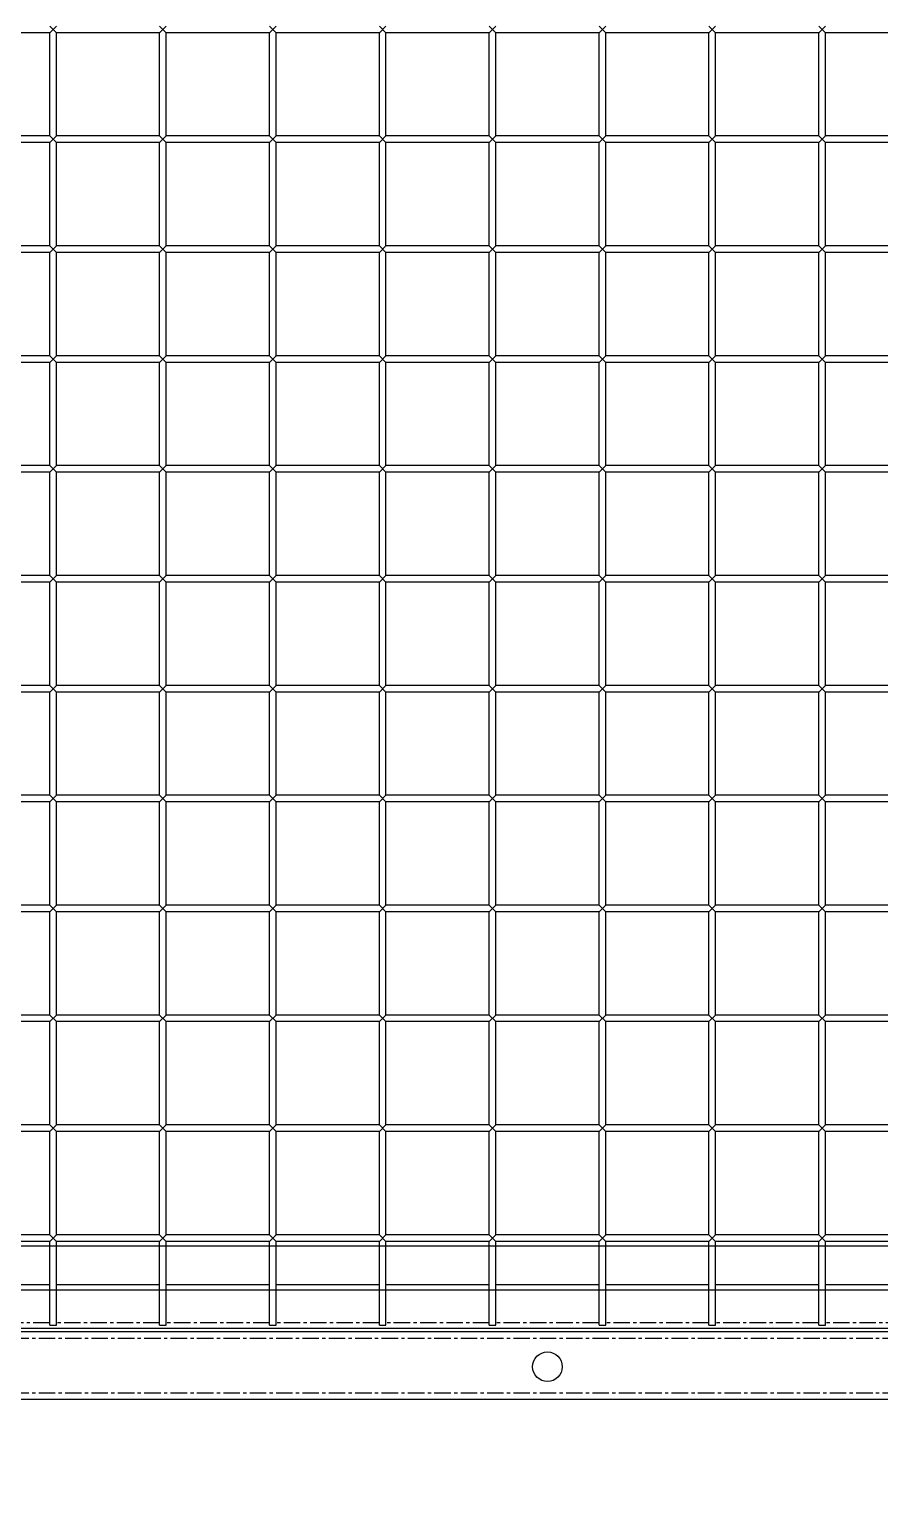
# Model space of a CAD drawing. Header units: millimetres. Extents: x -198529 to 244266, y -64 to 158464.
# Drawn here: x -146014 to -145627, y 94488 to 95157 of the extents above; entities that cross this region are included whole.
import ezdxf

# ---------------------------------------------------------------- set-up
doc = ezdxf.new("R2010")
doc.units = ezdxf.units.MM
doc.linetypes.add('CENTER', pattern=[12, 7.5, -1.5, 1.5, -1.5])
doc.layers.add('0-DCC', color=30, linetype='Continuous')
doc.layers.add('0-DCC-STRUC', color=180, linetype='Continuous')

# ---------------------------------------------------------------- blocks, each defined once
blk = doc.blocks.new('DCC2850x2600(左)')
at = {"color": 0, "linetype": 'Continuous'}
for p, q in [((48213.5, -73853.48), (48216.5, -73856.48)), ((48213.5, -73856.48), (48216.5, -73853.48)), ((48263.5, -73853.48), (48266.5, -73856.48)), ((48263.5, -73856.48), (48266.5, -73853.48)), ((48313.5, -73853.48), (48316.5, -73856.48)), ((48313.5, -73856.48), (48316.5, -73853.48)), ((48363.5, -73853.48), (48366.5, -73856.48)), ((48363.5, -73856.48), (48366.5, -73853.48)), ((48413.5, -73853.48), (48416.5, -73856.48)), ((48413.5, -73856.48), (48416.5, -73853.48)), ((48463.5, -73853.48), (48466.5, -73856.48)), ((48463.5, -73856.48), (48466.5, -73853.48)), ((48513.5, -73853.48), (48516.5, -73856.48)), ((48513.5, -73856.48), (48516.5, -73853.48)), ((48563.5, -73853.48), (48566.5, -73856.48)), ((48563.5, -73856.48), (48566.5, -73853.48)), ((48213.5, -73856.48), (48166.5, -73856.48)), ((48213.5, -73903.48), (48213.5, -73856.48)), ((48216.5, -73903.48), (48216.5, -73856.48)), ((48263.5, -73856.48), (48216.5, -73856.48)), ((48263.5, -73903.48), (48263.5, -73856.48)), ((48266.5, -73903.48), (48266.5, -73856.48)), ((48313.5, -73856.48), (48266.5, -73856.48)), ((48313.5, -73903.48), (48313.5, -73856.48)), ((48316.5, -73903.48), (48316.5, -73856.48)), ((48363.5, -73856.48), (48316.5, -73856.48)), ((48363.5, -73903.48), (48363.5, -73856.48)), ((48366.5, -73903.48), (48366.5, -73856.48)), ((48413.5, -73856.48), (48366.5, -73856.48)), ((48413.5, -73903.48), (48413.5, -73856.48)), ((48416.5, -73903.48), (48416.5, -73856.48)), ((48463.5, -73856.48), (48416.5, -73856.48)), ((48463.5, -73903.48), (48463.5, -73856.48)), ((48466.5, -73903.48), (48466.5, -73856.48)), ((48513.5, -73856.48), (48466.5, -73856.48)), ((48513.5, -73903.48), (48513.5, -73856.48)), ((48516.5, -73903.48), (48516.5, -73856.48)), ((48563.5, -73856.48), (48516.5, -73856.48)), ((48563.5, -73903.48), (48563.5, -73856.48)), ((48566.5, -73903.48), (48566.5, -73856.48)), ((48613.5, -73856.48), (48566.5, -73856.48)), ((48213.5, -73903.48), (48166.5, -73903.48)), ((48213.5, -73906.48), (48166.5, -73906.48)), ((48213.5, -73903.48), (48216.5, -73906.48)), ((48213.5, -73906.48), (48216.5, -73903.48)), ((48213.5, -73953.48), (48213.5, -73906.48)), ((48263.5, -73903.48), (48216.5, -73903.48)), ((48216.5, -73953.48), (48216.5, -73906.48)), ((48263.5, -73906.48), (48216.5, -73906.48)), ((48263.5, -73903.48), (48266.5, -73906.48)), ((48263.5, -73906.48), (48266.5, -73903.48)), ((48263.5, -73953.48), (48263.5, -73906.48)), ((48313.5, -73903.48), (48266.5, -73903.48)), ((48266.5, -73953.48), (48266.5, -73906.48)), ((48313.5, -73906.48), (48266.5, -73906.48)), ((48313.5, -73903.48), (48316.5, -73906.48)), ((48313.5, -73906.48), (48316.5, -73903.48)), ((48313.5, -73953.48), (48313.5, -73906.48)), ((48363.5, -73903.48), (48316.5, -73903.48)), ((48316.5, -73953.48), (48316.5, -73906.48)), ((48363.5, -73906.48), (48316.5, -73906.48)), ((48363.5, -73903.48), (48366.5, -73906.48)), ((48363.5, -73906.48), (48366.5, -73903.48)), ((48363.5, -73953.48), (48363.5, -73906.48)), ((48413.5, -73903.48), (48366.5, -73903.48)), ((48366.5, -73953.48), (48366.5, -73906.48)), ((48413.5, -73906.48), (48366.5, -73906.48)), ((48413.5, -73903.48), (48416.5, -73906.48)), ((48413.5, -73906.48), (48416.5, -73903.48)), ((48413.5, -73953.48), (48413.5, -73906.48)), ((48463.5, -73903.48), (48416.5, -73903.48)), ((48416.5, -73953.48), (48416.5, -73906.48)), ((48463.5, -73906.48), (48416.5, -73906.48)), ((48463.5, -73903.48), (48466.5, -73906.48)), ((48463.5, -73906.48), (48466.5, -73903.48)), ((48463.5, -73953.48), (48463.5, -73906.48)), ((48513.5, -73903.48), (48466.5, -73903.48)), ((48466.5, -73953.48), (48466.5, -73906.48)), ((48513.5, -73906.48), (48466.5, -73906.48)), ((48513.5, -73903.48), (48516.5, -73906.48)), ((48513.5, -73906.48), (48516.5, -73903.48)), ((48513.5, -73953.48), (48513.5, -73906.48)), ((48563.5, -73903.48), (48516.5, -73903.48)), ((48516.5, -73953.48), (48516.5, -73906.48)), ((48563.5, -73906.48), (48516.5, -73906.48)), ((48563.5, -73903.48), (48566.5, -73906.48)), ((48563.5, -73906.48), (48566.5, -73903.48)), ((48563.5, -73953.48), (48563.5, -73906.48)), ((48613.5, -73903.48), (48566.5, -73903.48)), ((48566.5, -73953.48), (48566.5, -73906.48)), ((48613.5, -73906.48), (48566.5, -73906.48)), ((48213.5, -73953.48), (48166.5, -73953.48)), ((48213.5, -73953.48), (48216.5, -73956.48)), ((48213.5, -73956.48), (48216.5, -73953.48)), ((48263.5, -73953.48), (48216.5, -73953.48)), ((48263.5, -73953.48), (48266.5, -73956.48)), ((48263.5, -73956.48), (48266.5, -73953.48)), ((48313.5, -73953.48), (48266.5, -73953.48)), ((48313.5, -73953.48), (48316.5, -73956.48)), ((48313.5, -73956.48), (48316.5, -73953.48)), ((48363.5, -73953.48), (48316.5, -73953.48)), ((48363.5, -73953.48), (48366.5, -73956.48)), ((48363.5, -73956.48), (48366.5, -73953.48)), ((48413.5, -73953.48), (48366.5, -73953.48)), ((48413.5, -73953.48), (48416.5, -73956.48)), ((48413.5, -73956.48), (48416.5, -73953.48)), ((48463.5, -73953.48), (48416.5, -73953.48)), ((48463.5, -73953.48), (48466.5, -73956.48)), ((48463.5, -73956.48), (48466.5, -73953.48)), ((48513.5, -73953.48), (48466.5, -73953.48)), ((48513.5, -73953.48), (48516.5, -73956.48)), ((48513.5, -73956.48), (48516.5, -73953.48)), ((48563.5, -73953.48), (48516.5, -73953.48)), ((48563.5, -73953.48), (48566.5, -73956.48)), ((48563.5, -73956.48), (48566.5, -73953.48)), ((48613.5, -73953.48), (48566.5, -73953.48)), ((48213.5, -73956.48), (48166.5, -73956.48)), ((48213.5, -74003.48), (48213.5, -73956.48)), ((48216.5, -74003.48), (48216.5, -73956.48)), ((48263.5, -73956.48), (48216.5, -73956.48)), ((48263.5, -74003.48), (48263.5, -73956.48)), ((48266.5, -74003.48), (48266.5, -73956.48)), ((48313.5, -73956.48), (48266.5, -73956.48)), ((48313.5, -74003.48), (48313.5, -73956.48)), ((48316.5, -74003.48), (48316.5, -73956.48)), ((48363.5, -73956.48), (48316.5, -73956.48)), ((48363.5, -74003.48), (48363.5, -73956.48)), ((48366.5, -74003.48), (48366.5, -73956.48)), ((48413.5, -73956.48), (48366.5, -73956.48)), ((48413.5, -74003.48), (48413.5, -73956.48)), ((48416.5, -74003.48), (48416.5, -73956.48)), ((48463.5, -73956.48), (48416.5, -73956.48)), ((48463.5, -74003.48), (48463.5, -73956.48)), ((48466.5, -74003.48), (48466.5, -73956.48)), ((48513.5, -73956.48), (48466.5, -73956.48)), ((48513.5, -74003.48), (48513.5, -73956.48)), ((48516.5, -74003.48), (48516.5, -73956.48)), ((48563.5, -73956.48), (48516.5, -73956.48)), ((48563.5, -74003.48), (48563.5, -73956.48)), ((48566.5, -74003.48), (48566.5, -73956.48)), ((48613.5, -73956.48), (48566.5, -73956.48)), ((48213.5, -74003.48), (48166.5, -74003.48)), ((48213.5, -74006.48), (48166.5, -74006.48)), ((48213.5, -74003.48), (48216.5, -74006.48)), ((48213.5, -74006.48), (48216.5, -74003.48)), ((48213.5, -74053.48), (48213.5, -74006.48)), ((48263.5, -74003.48), (48216.5, -74003.48)), ((48216.5, -74053.48), (48216.5, -74006.48)), ((48263.5, -74006.48), (48216.5, -74006.48)), ((48263.5, -74003.48), (48266.5, -74006.48)), ((48263.5, -74006.48), (48266.5, -74003.48)), ((48263.5, -74053.48), (48263.5, -74006.48)), ((48313.5, -74003.48), (48266.5, -74003.48)), ((48266.5, -74053.48), (48266.5, -74006.48)), ((48313.5, -74006.48), (48266.5, -74006.48)), ((48313.5, -74003.48), (48316.5, -74006.48)), ((48313.5, -74006.48), (48316.5, -74003.48)), ((48313.5, -74053.48), (48313.5, -74006.48)), ((48363.5, -74003.48), (48316.5, -74003.48)), ((48316.5, -74053.48), (48316.5, -74006.48)), ((48363.5, -74006.48), (48316.5, -74006.48)), ((48363.5, -74003.48), (48366.5, -74006.48)), ((48363.5, -74006.48), (48366.5, -74003.48)), ((48363.5, -74053.48), (48363.5, -74006.48)), ((48413.5, -74003.48), (48366.5, -74003.48)), ((48366.5, -74053.48), (48366.5, -74006.48)), ((48413.5, -74006.48), (48366.5, -74006.48)), ((48413.5, -74003.48), (48416.5, -74006.48)), ((48413.5, -74006.48), (48416.5, -74003.48)), ((48413.5, -74053.48), (48413.5, -74006.48)), ((48463.5, -74003.48), (48416.5, -74003.48)), ((48416.5, -74053.48), (48416.5, -74006.48)), ((48463.5, -74006.48), (48416.5, -74006.48)), ((48463.5, -74003.48), (48466.5, -74006.48)), ((48463.5, -74006.48), (48466.5, -74003.48)), ((48463.5, -74053.48), (48463.5, -74006.48)), ((48513.5, -74003.48), (48466.5, -74003.48)), ((48466.5, -74053.48), (48466.5, -74006.48)), ((48513.5, -74006.48), (48466.5, -74006.48)), ((48513.5, -74003.48), (48516.5, -74006.48)), ((48513.5, -74006.48), (48516.5, -74003.48)), ((48513.5, -74053.48), (48513.5, -74006.48)), ((48563.5, -74003.48), (48516.5, -74003.48)), ((48516.5, -74053.48), (48516.5, -74006.48)), ((48563.5, -74006.48), (48516.5, -74006.48)), ((48563.5, -74003.48), (48566.5, -74006.48)), ((48563.5, -74006.48), (48566.5, -74003.48)), ((48563.5, -74053.48), (48563.5, -74006.48)), ((48613.5, -74003.48), (48566.5, -74003.48)), ((48566.5, -74053.48), (48566.5, -74006.48)), ((48613.5, -74006.48), (48566.5, -74006.48)), ((48213.5, -74053.48), (48166.5, -74053.48)), ((48213.5, -74053.48), (48216.5, -74056.48)), ((48213.5, -74056.48), (48216.5, -74053.48)), ((48263.5, -74053.48), (48216.5, -74053.48)), ((48263.5, -74053.48), (48266.5, -74056.48)), ((48263.5, -74056.48), (48266.5, -74053.48)), ((48313.5, -74053.48), (48266.5, -74053.48)), ((48313.5, -74053.48), (48316.5, -74056.48)), ((48313.5, -74056.48), (48316.5, -74053.48)), ((48363.5, -74053.48), (48316.5, -74053.48)), ((48363.5, -74053.48), (48366.5, -74056.48)), ((48363.5, -74056.48), (48366.5, -74053.48)), ((48413.5, -74053.48), (48366.5, -74053.48)), ((48413.5, -74053.48), (48416.5, -74056.48)), ((48413.5, -74056.48), (48416.5, -74053.48)), ((48463.5, -74053.48), (48416.5, -74053.48)), ((48463.5, -74053.48), (48466.5, -74056.48)), ((48463.5, -74056.48), (48466.5, -74053.48)), ((48513.5, -74053.48), (48466.5, -74053.48)), ((48513.5, -74053.48), (48516.5, -74056.48)), ((48513.5, -74056.48), (48516.5, -74053.48)), ((48563.5, -74053.48), (48516.5, -74053.48)), ((48563.5, -74053.48), (48566.5, -74056.48)), ((48563.5, -74056.48), (48566.5, -74053.48)), ((48613.5, -74053.48), (48566.5, -74053.48)), ((48213.5, -74056.48), (48166.5, -74056.48)), ((48213.5, -74103.48), (48213.5, -74056.48)), ((48216.5, -74103.48), (48216.5, -74056.48)), ((48263.5, -74056.48), (48216.5, -74056.48)), ((48263.5, -74103.48), (48263.5, -74056.48)), ((48266.5, -74103.48), (48266.5, -74056.48)), ((48313.5, -74056.48), (48266.5, -74056.48)), ((48313.5, -74103.48), (48313.5, -74056.48)), ((48316.5, -74103.48), (48316.5, -74056.48)), ((48363.5, -74056.48), (48316.5, -74056.48)), ((48363.5, -74103.48), (48363.5, -74056.48)), ((48366.5, -74103.48), (48366.5, -74056.48)), ((48413.5, -74056.48), (48366.5, -74056.48)), ((48413.5, -74103.48), (48413.5, -74056.48)), ((48416.5, -74103.48), (48416.5, -74056.48)), ((48463.5, -74056.48), (48416.5, -74056.48)), ((48463.5, -74103.48), (48463.5, -74056.48)), ((48466.5, -74103.48), (48466.5, -74056.48)), ((48513.5, -74056.48), (48466.5, -74056.48)), ((48513.5, -74103.48), (48513.5, -74056.48)), ((48516.5, -74103.48), (48516.5, -74056.48)), ((48563.5, -74056.48), (48516.5, -74056.48)), ((48563.5, -74103.48), (48563.5, -74056.48)), ((48566.5, -74103.48), (48566.5, -74056.48)), ((48613.5, -74056.48), (48566.5, -74056.48)), ((48213.5, -74103.48), (48166.5, -74103.48)), ((48213.5, -74106.48), (48166.5, -74106.48)), ((48213.5, -74103.48), (48216.5, -74106.48)), ((48213.5, -74106.48), (48216.5, -74103.48)), ((48213.5, -74153.48), (48213.5, -74106.48)), ((48263.5, -74103.48), (48216.5, -74103.48)), ((48216.5, -74153.48), (48216.5, -74106.48)), ((48263.5, -74106.48), (48216.5, -74106.48)), ((48263.5, -74103.48), (48266.5, -74106.48)), ((48263.5, -74106.48), (48266.5, -74103.48)), ((48263.5, -74153.48), (48263.5, -74106.48)), ((48313.5, -74103.48), (48266.5, -74103.48)), ((48266.5, -74153.48), (48266.5, -74106.48)), ((48313.5, -74106.48), (48266.5, -74106.48)), ((48313.5, -74103.48), (48316.5, -74106.48)), ((48313.5, -74106.48), (48316.5, -74103.48)), ((48313.5, -74153.48), (48313.5, -74106.48)), ((48363.5, -74103.48), (48316.5, -74103.48)), ((48316.5, -74153.48), (48316.5, -74106.48)), ((48363.5, -74106.48), (48316.5, -74106.48)), ((48363.5, -74103.48), (48366.5, -74106.48)), ((48363.5, -74106.48), (48366.5, -74103.48)), ((48363.5, -74153.48), (48363.5, -74106.48)), ((48413.5, -74103.48), (48366.5, -74103.48)), ((48366.5, -74153.48), (48366.5, -74106.48)), ((48413.5, -74106.48), (48366.5, -74106.48)), ((48413.5, -74103.48), (48416.5, -74106.48)), ((48413.5, -74106.48), (48416.5, -74103.48)), ((48413.5, -74153.48), (48413.5, -74106.48)), ((48463.5, -74103.48), (48416.5, -74103.48)), ((48416.5, -74153.48), (48416.5, -74106.48)), ((48463.5, -74106.48), (48416.5, -74106.48)), ((48463.5, -74103.48), (48466.5, -74106.48)), ((48463.5, -74106.48), (48466.5, -74103.48)), ((48463.5, -74153.48), (48463.5, -74106.48)), ((48513.5, -74103.48), (48466.5, -74103.48)), ((48466.5, -74153.48), (48466.5, -74106.48)), ((48513.5, -74106.48), (48466.5, -74106.48)), ((48513.5, -74103.48), (48516.5, -74106.48)), ((48513.5, -74106.48), (48516.5, -74103.48)), ((48513.5, -74153.48), (48513.5, -74106.48)), ((48563.5, -74103.48), (48516.5, -74103.48)), ((48516.5, -74153.48), (48516.5, -74106.48)), ((48563.5, -74106.48), (48516.5, -74106.48)), ((48563.5, -74103.48), (48566.5, -74106.48)), ((48563.5, -74106.48), (48566.5, -74103.48)), ((48563.5, -74153.48), (48563.5, -74106.48)), ((48613.5, -74103.48), (48566.5, -74103.48)), ((48566.5, -74153.48), (48566.5, -74106.48)), ((48613.5, -74106.48), (48566.5, -74106.48)), ((48213.5, -74153.48), (48166.5, -74153.48)), ((48213.5, -74153.48), (48216.5, -74156.48)), ((48213.5, -74156.48), (48216.5, -74153.48)), ((48263.5, -74153.48), (48216.5, -74153.48)), ((48263.5, -74153.48), (48266.5, -74156.48)), ((48263.5, -74156.48), (48266.5, -74153.48)), ((48313.5, -74153.48), (48266.5, -74153.48)), ((48313.5, -74153.48), (48316.5, -74156.48)), ((48313.5, -74156.48), (48316.5, -74153.48)), ((48363.5, -74153.48), (48316.5, -74153.48)), ((48363.5, -74153.48), (48366.5, -74156.48)), ((48363.5, -74156.48), (48366.5, -74153.48)), ((48413.5, -74153.48), (48366.5, -74153.48)), ((48413.5, -74153.48), (48416.5, -74156.48)), ((48413.5, -74156.48), (48416.5, -74153.48)), ((48463.5, -74153.48), (48416.5, -74153.48)), ((48463.5, -74153.48), (48466.5, -74156.48)), ((48463.5, -74156.48), (48466.5, -74153.48)), ((48513.5, -74153.48), (48466.5, -74153.48)), ((48513.5, -74153.48), (48516.5, -74156.48)), ((48513.5, -74156.48), (48516.5, -74153.48)), ((48563.5, -74153.48), (48516.5, -74153.48)), ((48563.5, -74153.48), (48566.5, -74156.48)), ((48563.5, -74156.48), (48566.5, -74153.48)), ((48613.5, -74153.48), (48566.5, -74153.48)), ((48213.5, -74156.48), (48166.5, -74156.48)), ((48213.5, -74203.48), (48213.5, -74156.48)), ((48216.5, -74203.48), (48216.5, -74156.48)), ((48263.5, -74156.48), (48216.5, -74156.48)), ((48263.5, -74203.48), (48263.5, -74156.48)), ((48266.5, -74203.48), (48266.5, -74156.48)), ((48313.5, -74156.48), (48266.5, -74156.48)), ((48313.5, -74203.48), (48313.5, -74156.48)), ((48316.5, -74203.48), (48316.5, -74156.48)), ((48363.5, -74156.48), (48316.5, -74156.48)), ((48363.5, -74203.48), (48363.5, -74156.48)), ((48366.5, -74203.48), (48366.5, -74156.48)), ((48413.5, -74156.48), (48366.5, -74156.48)), ((48413.5, -74203.48), (48413.5, -74156.48)), ((48416.5, -74203.48), (48416.5, -74156.48)), ((48463.5, -74156.48), (48416.5, -74156.48)), ((48463.5, -74203.48), (48463.5, -74156.48)), ((48466.5, -74203.48), (48466.5, -74156.48)), ((48513.5, -74156.48), (48466.5, -74156.48)), ((48513.5, -74203.48), (48513.5, -74156.48)), ((48516.5, -74203.48), (48516.5, -74156.48)), ((48563.5, -74156.48), (48516.5, -74156.48)), ((48563.5, -74203.48), (48563.5, -74156.48)), ((48566.5, -74203.48), (48566.5, -74156.48)), ((48613.5, -74156.48), (48566.5, -74156.48)), ((48213.5, -74203.48), (48166.5, -74203.48)), ((48213.5, -74206.48), (48166.5, -74206.48)), ((48213.5, -74203.48), (48216.5, -74206.48)), ((48213.5, -74206.48), (48216.5, -74203.48)), ((48213.5, -74253.48), (48213.5, -74206.48)), ((48263.5, -74203.48), (48216.5, -74203.48)), ((48216.5, -74253.48), (48216.5, -74206.48)), ((48263.5, -74206.48), (48216.5, -74206.48)), ((48263.5, -74203.48), (48266.5, -74206.48)), ((48263.5, -74206.48), (48266.5, -74203.48)), ((48263.5, -74253.48), (48263.5, -74206.48)), ((48313.5, -74203.48), (48266.5, -74203.48)), ((48266.5, -74253.48), (48266.5, -74206.48)), ((48313.5, -74206.48), (48266.5, -74206.48)), ((48313.5, -74203.48), (48316.5, -74206.48)), ((48313.5, -74206.48), (48316.5, -74203.48)), ((48313.5, -74253.48), (48313.5, -74206.48)), ((48363.5, -74203.48), (48316.5, -74203.48)), ((48316.5, -74253.48), (48316.5, -74206.48)), ((48363.5, -74206.48), (48316.5, -74206.48)), ((48363.5, -74203.48), (48366.5, -74206.48)), ((48363.5, -74206.48), (48366.5, -74203.48)), ((48363.5, -74253.48), (48363.5, -74206.48)), ((48413.5, -74203.48), (48366.5, -74203.48)), ((48366.5, -74253.48), (48366.5, -74206.48)), ((48413.5, -74206.48), (48366.5, -74206.48)), ((48413.5, -74203.48), (48416.5, -74206.48)), ((48413.5, -74206.48), (48416.5, -74203.48)), ((48413.5, -74253.48), (48413.5, -74206.48)), ((48463.5, -74203.48), (48416.5, -74203.48)), ((48416.5, -74253.48), (48416.5, -74206.48)), ((48463.5, -74206.48), (48416.5, -74206.48)), ((48463.5, -74203.48), (48466.5, -74206.48)), ((48463.5, -74206.48), (48466.5, -74203.48)), ((48463.5, -74253.48), (48463.5, -74206.48)), ((48513.5, -74203.48), (48466.5, -74203.48)), ((48466.5, -74253.48), (48466.5, -74206.48)), ((48513.5, -74206.48), (48466.5, -74206.48)), ((48513.5, -74203.48), (48516.5, -74206.48)), ((48513.5, -74206.48), (48516.5, -74203.48)), ((48513.5, -74253.48), (48513.5, -74206.48)), ((48563.5, -74203.48), (48516.5, -74203.48)), ((48516.5, -74253.48), (48516.5, -74206.48)), ((48563.5, -74206.48), (48516.5, -74206.48)), ((48563.5, -74203.48), (48566.5, -74206.48)), ((48563.5, -74206.48), (48566.5, -74203.48)), ((48563.5, -74253.48), (48563.5, -74206.48)), ((48613.5, -74203.48), (48566.5, -74203.48)), ((48566.5, -74253.48), (48566.5, -74206.48)), ((48613.5, -74206.48), (48566.5, -74206.48)), ((48213.5, -74253.48), (48166.5, -74253.48)), ((48213.5, -74256.48), (48166.5, -74256.48)), ((48213.5, -74253.48), (48216.5, -74256.48)), ((48213.5, -74256.48), (48216.5, -74253.48)), ((48213.5, -74303.48), (48213.5, -74256.48)), ((48263.5, -74253.48), (48216.5, -74253.48)), ((48216.5, -74303.48), (48216.5, -74256.48)), ((48263.5, -74256.48), (48216.5, -74256.48)), ((48263.5, -74253.48), (48266.5, -74256.48)), ((48263.5, -74256.48), (48266.5, -74253.48)), ((48263.5, -74303.48), (48263.5, -74256.48)), ((48313.5, -74253.48), (48266.5, -74253.48)), ((48266.5, -74303.48), (48266.5, -74256.48)), ((48313.5, -74256.48), (48266.5, -74256.48)), ((48313.5, -74253.48), (48316.5, -74256.48)), ((48313.5, -74256.48), (48316.5, -74253.48)), ((48313.5, -74303.48), (48313.5, -74256.48)), ((48363.5, -74253.48), (48316.5, -74253.48)), ((48316.5, -74303.48), (48316.5, -74256.48)), ((48363.5, -74256.48), (48316.5, -74256.48)), ((48363.5, -74253.48), (48366.5, -74256.48)), ((48363.5, -74256.48), (48366.5, -74253.48)), ((48363.5, -74303.48), (48363.5, -74256.48)), ((48413.5, -74253.48), (48366.5, -74253.48)), ((48366.5, -74303.48), (48366.5, -74256.48)), ((48413.5, -74256.48), (48366.5, -74256.48)), ((48413.5, -74253.48), (48416.5, -74256.48)), ((48413.5, -74256.48), (48416.5, -74253.48)), ((48413.5, -74303.48), (48413.5, -74256.48)), ((48463.5, -74253.48), (48416.5, -74253.48)), ((48416.5, -74303.48), (48416.5, -74256.48)), ((48463.5, -74256.48), (48416.5, -74256.48)), ((48463.5, -74253.48), (48466.5, -74256.48)), ((48463.5, -74256.48), (48466.5, -74253.48)), ((48463.5, -74303.48), (48463.5, -74256.48)), ((48513.5, -74253.48), (48466.5, -74253.48)), ((48466.5, -74303.48), (48466.5, -74256.48)), ((48513.5, -74256.48), (48466.5, -74256.48)), ((48513.5, -74253.48), (48516.5, -74256.48)), ((48513.5, -74256.48), (48516.5, -74253.48)), ((48513.5, -74303.48), (48513.5, -74256.48)), ((48563.5, -74253.48), (48516.5, -74253.48)), ((48516.5, -74303.48), (48516.5, -74256.48)), ((48563.5, -74256.48), (48516.5, -74256.48)), ((48563.5, -74253.48), (48566.5, -74256.48)), ((48563.5, -74256.48), (48566.5, -74253.48)), ((48563.5, -74303.48), (48563.5, -74256.48)), ((48613.5, -74253.48), (48566.5, -74253.48)), ((48566.5, -74303.48), (48566.5, -74256.48)), ((48613.5, -74256.48), (48566.5, -74256.48)), ((48213.5, -74303.48), (48166.5, -74303.48)), ((48213.5, -74306.48), (48166.5, -74306.48)), ((48213.5, -74303.48), (48216.5, -74306.48)), ((48213.5, -74306.48), (48216.5, -74303.48)), ((48213.5, -74353.48), (48213.5, -74306.48)), ((48263.5, -74303.48), (48216.5, -74303.48)), ((48216.5, -74353.48), (48216.5, -74306.48)), ((48263.5, -74306.48), (48216.5, -74306.48)), ((48263.5, -74303.48), (48266.5, -74306.48)), ((48263.5, -74306.48), (48266.5, -74303.48)), ((48263.5, -74353.48), (48263.5, -74306.48)), ((48313.5, -74303.48), (48266.5, -74303.48)), ((48266.5, -74353.48), (48266.5, -74306.48)), ((48313.5, -74306.48), (48266.5, -74306.48)), ((48313.5, -74303.48), (48316.5, -74306.48)), ((48313.5, -74306.48), (48316.5, -74303.48)), ((48313.5, -74353.48), (48313.5, -74306.48)), ((48363.5, -74303.48), (48316.5, -74303.48)), ((48316.5, -74353.48), (48316.5, -74306.48)), ((48363.5, -74306.48), (48316.5, -74306.48)), ((48363.5, -74303.48), (48366.5, -74306.48)), ((48363.5, -74306.48), (48366.5, -74303.48)), ((48363.5, -74353.48), (48363.5, -74306.48)), ((48413.5, -74303.48), (48366.5, -74303.48)), ((48366.5, -74353.48), (48366.5, -74306.48)), ((48413.5, -74306.48), (48366.5, -74306.48)), ((48413.5, -74303.48), (48416.5, -74306.48)), ((48413.5, -74306.48), (48416.5, -74303.48)), ((48413.5, -74353.48), (48413.5, -74306.48)), ((48463.5, -74303.48), (48416.5, -74303.48)), ((48416.5, -74353.48), (48416.5, -74306.48)), ((48463.5, -74306.48), (48416.5, -74306.48)), ((48463.5, -74303.48), (48466.5, -74306.48)), ((48463.5, -74306.48), (48466.5, -74303.48)), ((48463.5, -74353.48), (48463.5, -74306.48)), ((48513.5, -74303.48), (48466.5, -74303.48)), ((48466.5, -74353.48), (48466.5, -74306.48)), ((48513.5, -74306.48), (48466.5, -74306.48)), ((48513.5, -74303.48), (48516.5, -74306.48)), ((48513.5, -74306.48), (48516.5, -74303.48)), ((48513.5, -74353.48), (48513.5, -74306.48)), ((48563.5, -74303.48), (48516.5, -74303.48)), ((48516.5, -74353.48), (48516.5, -74306.48)), ((48563.5, -74306.48), (48516.5, -74306.48)), ((48563.5, -74303.48), (48566.5, -74306.48)), ((48563.5, -74306.48), (48566.5, -74303.48)), ((48563.5, -74353.48), (48563.5, -74306.48)), ((48613.5, -74303.48), (48566.5, -74303.48)), ((48566.5, -74353.48), (48566.5, -74306.48)), ((48613.5, -74306.48), (48566.5, -74306.48)), ((48213.5, -74353.48), (48166.5, -74353.48)), ((48213.5, -74356.48), (48166.5, -74356.48)), ((48213.5, -74353.48), (48216.5, -74356.48)), ((48213.5, -74356.48), (48216.5, -74353.48)), ((48213.5, -74403.48), (48213.5, -74356.48)), ((48263.5, -74353.48), (48216.5, -74353.48)), ((48216.5, -74403.48), (48216.5, -74356.48)), ((48263.5, -74356.48), (48216.5, -74356.48)), ((48263.5, -74353.48), (48266.5, -74356.48)), ((48263.5, -74356.48), (48266.5, -74353.48)), ((48263.5, -74403.48), (48263.5, -74356.48)), ((48313.5, -74353.48), (48266.5, -74353.48)), ((48266.5, -74403.48), (48266.5, -74356.48)), ((48313.5, -74356.48), (48266.5, -74356.48)), ((48313.5, -74353.48), (48316.5, -74356.48)), ((48313.5, -74356.48), (48316.5, -74353.48)), ((48313.5, -74403.48), (48313.5, -74356.48)), ((48363.5, -74353.48), (48316.5, -74353.48)), ((48316.5, -74403.48), (48316.5, -74356.48)), ((48363.5, -74356.48), (48316.5, -74356.48)), ((48363.5, -74353.48), (48366.5, -74356.48)), ((48363.5, -74356.48), (48366.5, -74353.48)), ((48363.5, -74403.48), (48363.5, -74356.48)), ((48413.5, -74353.48), (48366.5, -74353.48)), ((48366.5, -74403.48), (48366.5, -74356.48)), ((48413.5, -74356.48), (48366.5, -74356.48)), ((48413.5, -74353.48), (48416.5, -74356.48)), ((48413.5, -74356.48), (48416.5, -74353.48)), ((48413.5, -74403.48), (48413.5, -74356.48)), ((48463.5, -74353.48), (48416.5, -74353.48)), ((48416.5, -74403.48), (48416.5, -74356.48)), ((48463.5, -74356.48), (48416.5, -74356.48)), ((48463.5, -74353.48), (48466.5, -74356.48)), ((48463.5, -74356.48), (48466.5, -74353.48)), ((48463.5, -74403.48), (48463.5, -74356.48)), ((48513.5, -74353.48), (48466.5, -74353.48)), ((48466.5, -74403.48), (48466.5, -74356.48)), ((48513.5, -74356.48), (48466.5, -74356.48)), ((48513.5, -74353.48), (48516.5, -74356.48)), ((48513.5, -74356.48), (48516.5, -74353.48)), ((48513.5, -74403.48), (48513.5, -74356.48)), ((48563.5, -74353.48), (48516.5, -74353.48)), ((48516.5, -74403.48), (48516.5, -74356.48)), ((48563.5, -74356.48), (48516.5, -74356.48)), ((48563.5, -74353.48), (48566.5, -74356.48)), ((48563.5, -74356.48), (48566.5, -74353.48)), ((48563.5, -74403.48), (48563.5, -74356.48)), ((48613.5, -74353.48), (48566.5, -74353.48)), ((48566.5, -74403.48), (48566.5, -74356.48)), ((48613.5, -74356.48), (48566.5, -74356.48)), ((48213.5, -74403.48), (48166.5, -74403.48)), ((48213.5, -74403.48), (48216.5, -74406.48)), ((48213.5, -74406.48), (48216.5, -74403.48)), ((48263.5, -74403.48), (48216.5, -74403.48)), ((48263.5, -74403.48), (48266.5, -74406.48)), ((48263.5, -74406.48), (48266.5, -74403.48)), ((48313.5, -74403.48), (48266.5, -74403.48)), ((48313.5, -74403.48), (48316.5, -74406.48)), ((48313.5, -74406.48), (48316.5, -74403.48)), ((48363.5, -74403.48), (48316.5, -74403.48)), ((48363.5, -74403.48), (48366.5, -74406.48)), ((48363.5, -74406.48), (48366.5, -74403.48)), ((48413.5, -74403.48), (48366.5, -74403.48)), ((48413.5, -74403.48), (48416.5, -74406.48)), ((48413.5, -74406.48), (48416.5, -74403.48)), ((48463.5, -74403.48), (48416.5, -74403.48)), ((48463.5, -74403.48), (48466.5, -74406.48)), ((48463.5, -74406.48), (48466.5, -74403.48)), ((48513.5, -74403.48), (48466.5, -74403.48)), ((48513.5, -74403.48), (48516.5, -74406.48)), ((48513.5, -74406.48), (48516.5, -74403.48)), ((48563.5, -74403.48), (48516.5, -74403.48)), ((48563.5, -74403.48), (48566.5, -74406.48)), ((48563.5, -74406.48), (48566.5, -74403.48)), ((48613.5, -74403.48), (48566.5, -74403.48)), ((48213.5, -74406.48), (48166.5, -74406.48)), ((48213.5, -74444.58), (48213.5, -74406.48)), ((48216.5, -74444.58), (48216.5, -74406.48)), ((48263.5, -74406.48), (48216.5, -74406.48)), ((48263.5, -74444.58), (48263.5, -74406.48)), ((48266.5, -74444.58), (48266.5, -74406.48)), ((48313.5, -74406.48), (48266.5, -74406.48)), ((48313.5, -74444.58), (48313.5, -74406.48)), ((48316.5, -74444.58), (48316.5, -74406.48)), ((48363.5, -74406.48), (48316.5, -74406.48)), ((48363.5, -74444.58), (48363.5, -74406.48)), ((48366.5, -74444.58), (48366.5, -74406.48)), ((48413.5, -74406.48), (48366.5, -74406.48)), ((48413.5, -74444.58), (48413.5, -74406.48)), ((48416.5, -74444.58), (48416.5, -74406.48)), ((48463.5, -74406.48), (48416.5, -74406.48)), ((48463.5, -74444.58), (48463.5, -74406.48)), ((48466.5, -74444.58), (48466.5, -74406.48)), ((48513.5, -74406.48), (48466.5, -74406.48)), ((48513.5, -74444.58), (48513.5, -74406.48)), ((48516.5, -74444.58), (48516.5, -74406.48)), ((48563.5, -74406.48), (48516.5, -74406.48)), ((48563.5, -74444.58), (48563.5, -74406.48)), ((48566.5, -74444.58), (48566.5, -74406.48)), ((48613.5, -74406.48), (48566.5, -74406.48)), ((48166.5, -74426.08), (48213.5, -74426.08)), ((48216.5, -74426.08), (48263.5, -74426.08)), ((48266.5, -74426.08), (48313.5, -74426.08)), ((48316.5, -74426.08), (48363.5, -74426.08)), ((48366.5, -74426.08), (48413.5, -74426.08)), ((48416.5, -74426.08), (48463.5, -74426.08)), ((48466.5, -74426.08), (48513.5, -74426.08)), ((48516.5, -74426.08), (48563.5, -74426.08)), ((48566.5, -74426.08), (48613.5, -74426.08)), ((50640, -74446.08), (47990, -74446.08)), ((50640, -74447.58), (47993, -74447.58)), ((48213.5, -74444.58), (48216.5, -74444.58)), ((48263.5, -74444.58), (48266.5, -74444.58)), ((48313.5, -74444.58), (48316.5, -74444.58)), ((48363.5, -74444.58), (48366.5, -74444.58)), ((48413.5, -74444.58), (48416.5, -74444.58)), ((48463.5, -74444.58), (48466.5, -74444.58)), ((48513.5, -74444.58), (48516.5, -74444.58)), ((48563.5, -74444.58), (48566.5, -74444.58)), ((50640, -74478.48), (47991.5, -74478.48))]:
    blk.add_line(p, q, dxfattribs=at)
at = {"color": 0, "linetype": 'CENTER'}
for p, q in [((48213.5, -74443.58), (48166.5, -74443.58)), ((48263.5, -74443.58), (48216.5, -74443.58)), ((48313.5, -74443.58), (48266.5, -74443.58)), ((48363.5, -74443.58), (48316.5, -74443.58)), ((48413.5, -74443.58), (48366.5, -74443.58)), ((48463.5, -74443.58), (48416.5, -74443.58)), ((48513.5, -74443.58), (48466.5, -74443.58)), ((48563.5, -74443.58), (48516.5, -74443.58)), ((48613.5, -74443.58), (48566.5, -74443.58)), ((50640, -74450.58), (47991.5, -74450.58)), ((50640, -74475.48), (47991.5, -74475.48))]:
    blk.add_line(p, q, dxfattribs=at)
at = {"color": 0, "linetype": 'Continuous'}
blk.add_circle((48440, -74463.48), 6.75, dxfattribs=at)

msp = doc.modelspace()

# ---------------------------------------------------------------- linework, layer by layer
at = {"layer": '0-DCC-STRUC'}
for points in [[(-143436.27, 94453.01), (-146311.27, 94453.01), (-146311.27, 94603.01), (-143436.27, 94603.01)], [(-143436.27, 94473.01), (-146311.27, 94473.01), (-146311.27, 94583.01), (-143436.27, 94583.01)]]:
    msp.add_lwpolyline(points, close=True, dxfattribs=at)

# ---------------------------------------------------------------- block references
at = {"layer": '0-DCC'}
msp.add_blockref('DCC2850x2600(左)', (-194217.97, 169011.49), dxfattribs=at)

doc.saveas('drawing.dxf')
